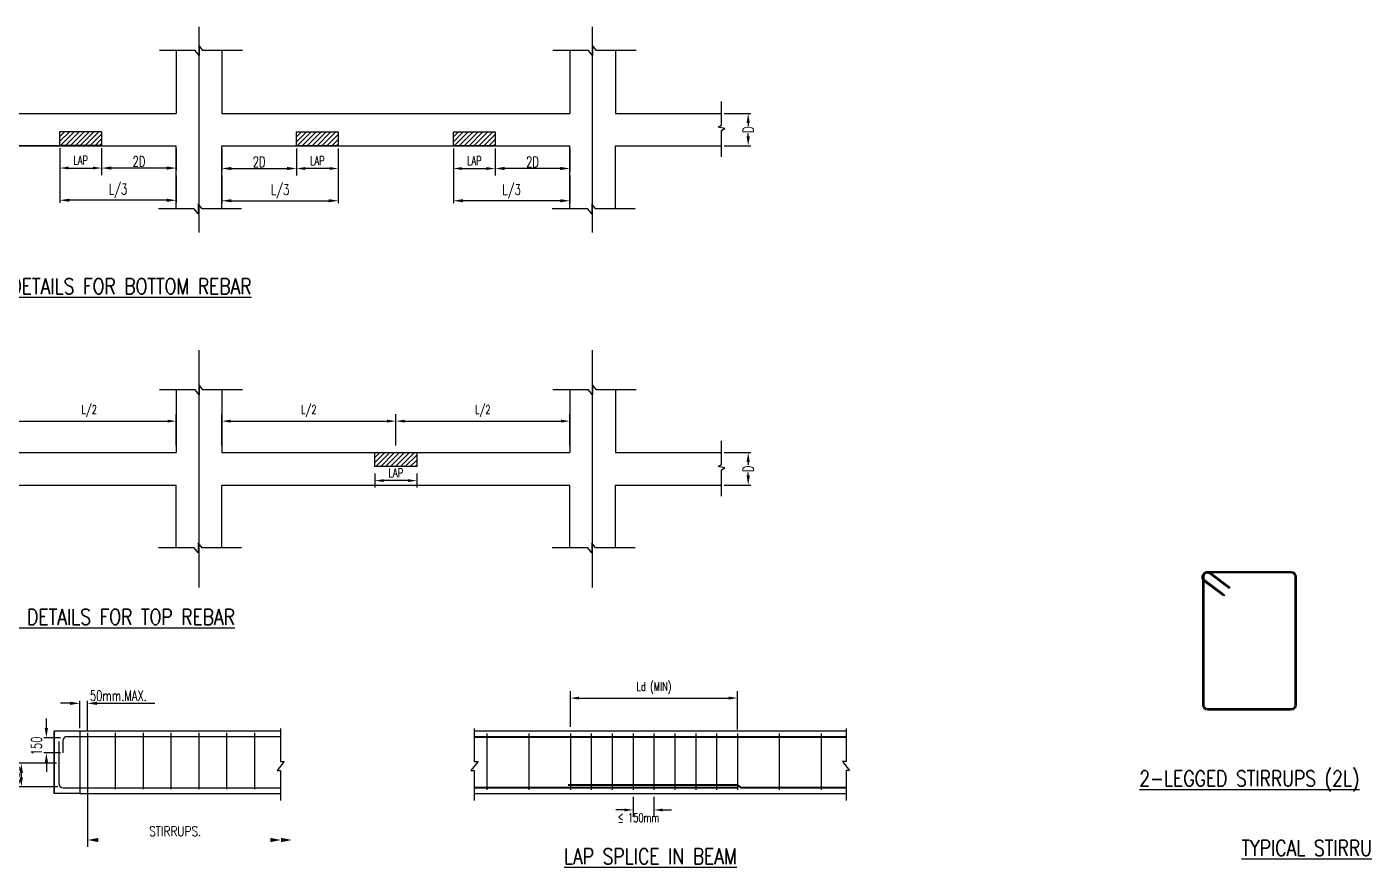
# Model space of a CAD drawing. Extents: x 489124 to 794428, y -356295 to -29813.
# Drawn here: x 535338 to 573768, y -322060 to -297903 of the extents above; entities that cross this region are included whole.
import ezdxf
from ezdxf.enums import TextEntityAlignment as Align

# ---------------------------------------------------------------- set-up
doc = ezdxf.new("R2010")
doc.units = 0
doc.header["$LTSCALE"] = 500
doc.header["$MEASUREMENT"] = 0
doc.linetypes.add('CENTER2', pattern=[1.125, 0.75, -0.125, 0.125, -0.125])
doc.layers.get('DEFPOINTS').update_dxf_attribs({"color": 4})
for name, color, linetype in [('BEAM', 4, 'Continuous'), ('BRAKE LINE', 8, 'Continuous'), ('col & circal', 8, 'CENTER2'), ('CUTOUT2', 9, 'Continuous'), ('DIM', 5, 'Continuous'), ('LINK', 2, 'Continuous'), ('MISC', 5, 'Continuous'), ('REINFORCEMENT', 6, 'Continuous'), ('S-DIM-1', 5, 'Continuous'), ('STEEL', 6, 'Continuous'), ('STIRRUPS', 2, 'Continuous'), ('TXT', 4, 'Continuous')]:
    doc.layers.add(name, color=color, linetype=linetype)
doc.layers.add('HEADING-TXT', color=1, linetype='Continuous', lineweight=25)
doc.styles.add('ROMANS', font='r.shx', dxfattribs={"width": 0.7, "bigfont": 'bigfont.shx'})
doc.styles.add('ROMENT', font='r.shx', dxfattribs={"bigfont": 'bigfont.shx'})
doc.dimstyles.new('Copy of INT2TIMES', dxfattribs={"dimtxt": 300, "dimasz": 275, "dimexe": 75, "dimexo": 75, "dimgap": 40, "dimtad": 1, "dimdec": 0, "dimlfac": 0.5, "dimrnd": 5, "dimzin": 0, "dimdsep": 46, "dimtxsty": 'ROMANS', "dimcen": -1, "dimclrd": 5, "dimclre": 5, "dimclrt": 4, "dimadec": 0, "dimazin": 0, "dimtfac": 1, "dimtdec": 0, "dimtix": 1, "dimtofl": 0, "dimtmove": 2, "dimatfit": 3, "dimfxl": 0, "dimtolj": 1, "dimtzin": 0, "dimarcsym": 0})
doc.dimstyles.new('dim100', dxfattribs={"dimtxt": 250, "dimasz": 250, "dimexe": 200, "dimexo": 200, "dimgap": 100, "dimtad": 1, "dimdec": 0, "dimzin": 0, "dimdsep": 46, "dimtxsty": 'ROMANS', "dimcen": 0, "dimclrd": 5, "dimclre": 5, "dimclrt": 4, "dimadec": 0, "dimazin": 0, "dimtfac": 1, "dimtdec": 0, "dimtix": 1, "dimtofl": 0, "dimtmove": 2, "dimatfit": 3, "dimfxl": 0, "dimtolj": 1, "dimtzin": 0, "dimlwd": -1, "dimlwe": -1, "dimarcsym": 0})

# ---------------------------------------------------------------- blocks, each defined once
blk = doc.blocks.new('*D966')
at = {"layer": 'DEFPOINTS', "color": 0, "ltscale": 2}
for p in [(537081, -317348), (536859, -318141), (537081, -318194)]:
    blk.add_point(p, dxfattribs=at)
at = {"layer": 'DIM', "color": 5, "lineweight": -2, "ltscale": 2}
for p, q in [((536584, -317348), (536309, -317348)), ((536859, -318066), (536859, -317273)), ((537081, -318119), (537081, -317273)), ((537356, -317348), (537631, -317348))]:
    blk.add_line(p, q, dxfattribs=at)
at = {"layer": 'DIM', "color": 5, "ltscale": 2}
for points in [[(536584, -317303), (536584, -317394), (536859, -317348)], [(537356, -317303), (537356, -317394), (537081, -317348)]]:
    blk.add_solid(points, dxfattribs=at)
at = {"layer": 'DIM', "color": 4, "ltscale": 2, "insert": (537970, -317130), "char_height": 300, "attachment_point": 5, "style": 'ROMANS'}
blk.add_mtext('\\A1;50mm.MAX.', dxfattribs=at)
blk = doc.blocks.new('*D967')
at = {"layer": 'DEFPOINTS', "color": 0, "ltscale": 2}
for p in [(535902, -318336), (536379, -318336), (536379, -318768)]:
    blk.add_point(p, dxfattribs=at)
at = {"layer": 'DIM', "color": 5, "lineweight": -2, "ltscale": 2}
for p, q in [((535902, -318061), (535902, -317786)), ((536304, -318336), (535827, -318336)), ((536304, -318768), (535827, -318768)), ((535902, -319043), (535902, -319318))]:
    blk.add_line(p, q, dxfattribs=at)
at = {"layer": 'DIM', "color": 5, "ltscale": 2}
for points in [[(535856, -318061), (535948, -318061), (535902, -318336)], [(535856, -319043), (535948, -319043), (535902, -318768)]]:
    blk.add_solid(points, dxfattribs=at)
at = {"layer": 'DIM', "color": 4, "ltscale": 2, "insert": (535620, -318575), "char_height": 300, "attachment_point": 5, "rotation": 90, "style": 'ROMANS'}
blk.add_mtext('\\A1;{150}', dxfattribs=at)
blk = doc.blocks.new('*D968')
at = {"layer": 'DEFPOINTS', "color": 0, "ltscale": 2}
for p in [(535183, -319071), (536265, -319071), (536304, -319749)]:
    blk.add_point(p, dxfattribs=at)
at = {"layer": 'DIM', "color": 5, "lineweight": -2, "ltscale": 2}
for p, q in [((536190, -319071), (535108, -319071)), ((535183, -319474), (535183, -319346)), ((536229, -319749), (535108, -319749))]:
    blk.add_line(p, q, dxfattribs=at)
at = {"layer": 'DIM', "color": 5, "ltscale": 2}
for points in [[(535137, -319346), (535228, -319346), (535183, -319071)], [(535137, -319474), (535228, -319474), (535183, -319749)]]:
    blk.add_solid(points, dxfattribs=at)
at = {"layer": 'DIM', "color": 4, "ltscale": 2, "insert": (534993, -319410), "char_height": 300, "attachment_point": 5, "rotation": 90, "style": 'ROMANS'}
blk.add_mtext('\\A1;{500}', dxfattribs=at)
blk = doc.blocks.new('*D979')
at = {"layer": 'DEFPOINTS', "color": 0}
for p in [(555760, -317198), (550960, -318220), (555760, -318301)]:
    blk.add_point(p, dxfattribs=at)
at = {"layer": 'S-DIM-1', "color": 5}
for p, q in [((550960, -318020), (550960, -316998)), ((555760, -318101), (555760, -316998)), ((551210, -317198), (555510, -317198))]:
    blk.add_line(p, q, dxfattribs=at)
for points in [[(551210, -317156), (551210, -317240), (550960, -317198)], [(555510, -317156), (555510, -317240), (555760, -317198)]]:
    blk.add_solid(points, dxfattribs=at)
at = {"layer": 'S-DIM-1', "color": 4, "insert": (553360, -316907), "char_height": 250, "attachment_point": 5, "style": 'ROMANS'}
blk.add_mtext('\\A1;Ld (MIN)', dxfattribs=at)
blk = doc.blocks.new('*D980')
at = {"layer": 'DEFPOINTS', "color": 0}
for p in [(552760, -319836), (553360, -319836), (553360, -320412)]:
    blk.add_point(p, dxfattribs=at)
at = {"layer": 'S-DIM-1', "color": 5}
for p, q in [((552760, -320036), (552760, -320612)), ((553360, -320036), (553360, -320612)), ((552510, -320412), (552260, -320412)), ((553610, -320412), (553860, -320412))]:
    blk.add_line(p, q, dxfattribs=at)
for points in [[(552510, -320371), (552510, -320454), (552760, -320412)], [(553610, -320371), (553610, -320454), (553360, -320412)]]:
    blk.add_solid(points, dxfattribs=at)
at = {"layer": 'S-DIM-1', "color": 4, "insert": (552853, -320635), "char_height": 250, "attachment_point": 5, "style": 'ROMANS'}
blk.add_mtext('\\A1; {\\H1.0833x;≤\\H0.9231x; 150mm}', dxfattribs=at)
blk = doc.blocks.new('*D1081')
at = {"layer": 'DEFPOINTS', "color": 0, "ltscale": 2}
for p in [(555303, -300394), (556067, -300394), (555303, -301327)]:
    blk.add_point(p, dxfattribs=at)
at = {"layer": 'DIM', "color": 5, "lineweight": -2, "ltscale": 2}
for p, q in [((555378, -300394), (556142, -300394)), ((556067, -300669), (556067, -300751)), ((556067, -301052), (556067, -300971)), ((555378, -301327), (556142, -301327))]:
    blk.add_line(p, q, dxfattribs=at)
at = {"layer": 'DIM', "color": 5, "ltscale": 2}
for points in [[(556021, -300669), (556113, -300669), (556067, -300394)], [(556021, -301052), (556113, -301052), (556067, -301327)]]:
    blk.add_solid(points, dxfattribs=at)
at = {"layer": 'DIM', "color": 4, "ltscale": 2, "insert": (556067, -300861), "char_height": 300, "attachment_point": 5, "rotation": 90, "style": 'ROMANS'}
blk.add_mtext('\\A1;{D}', dxfattribs=at)
blk = doc.blocks.new('*D1082')
at = {"layer": 'DEFPOINTS', "color": 0, "ltscale": 2}
for p in [(548797, -301327), (550943, -301327), (548797, -301977)]:
    blk.add_point(p, dxfattribs=at)
at = {"layer": 'DIM', "color": 5, "lineweight": -2, "ltscale": 2}
for p, q in [((548797, -301402), (548797, -302052)), ((550943, -301402), (550943, -302052)), ((550668, -301977), (549072, -301977))]:
    blk.add_line(p, q, dxfattribs=at)
at = {"layer": 'DIM', "color": 5, "ltscale": 2}
for points in [[(549072, -301931), (549072, -302023), (548797, -301977)], [(550668, -301931), (550668, -302023), (550943, -301977)]]:
    blk.add_solid(points, dxfattribs=at)
at = {"layer": 'DIM', "color": 4, "ltscale": 2, "insert": (549870, -301787), "char_height": 300, "attachment_point": 5, "style": 'ROMANS'}
blk.add_mtext('\\A1;{2D}', dxfattribs=at)
blk = doc.blocks.new('*D1083')
at = {"layer": 'DEFPOINTS', "color": 0}
for p in [(547597, -301327), (548797, -301327), (548797, -301977)]:
    blk.add_point(p, dxfattribs=at)
at = {"layer": 'S-DIM-1', "color": 5}
for p, q in [((547597, -301527), (547597, -302177)), ((548797, -301527), (548797, -302177)), ((547847, -301977), (548547, -301977))]:
    blk.add_line(p, q, dxfattribs=at)
for points in [[(547847, -301936), (547847, -302019), (547597, -301977)], [(548547, -301936), (548547, -302019), (548797, -301977)]]:
    blk.add_solid(points, dxfattribs=at)
at = {"layer": 'S-DIM-1', "color": 4, "insert": (548197, -301752), "char_height": 250, "attachment_point": 5, "style": 'ROMANS'}
blk.add_mtext('\\A1;LAP', dxfattribs=at)
blk = doc.blocks.new('*D1084')
at = {"layer": 'DEFPOINTS', "color": 0, "ltscale": 2}
for p in [(547597, -301327), (550943, -302102), (547597, -302903)]:
    blk.add_point(p, dxfattribs=at)
at = {"layer": 'DIM', "color": 5, "lineweight": -2, "ltscale": 2}
for p, q in [((547597, -301402), (547597, -302978)), ((550943, -302177), (550943, -302978)), ((550668, -302903), (547872, -302903))]:
    blk.add_line(p, q, dxfattribs=at)
at = {"layer": 'DIM', "color": 5, "ltscale": 2}
for points in [[(547872, -302858), (547872, -302949), (547597, -302903)], [(550668, -302858), (550668, -302949), (550943, -302903)]]:
    blk.add_solid(points, dxfattribs=at)
at = {"layer": 'DIM', "color": 4, "ltscale": 2, "insert": (549270, -302635), "char_height": 300, "attachment_point": 5, "style": 'ROMANS'}
blk.add_mtext('\\A1;L/3', dxfattribs=at)
blk = doc.blocks.new('*D1085')
at = {"layer": 'DEFPOINTS', "color": 0, "ltscale": 2}
for p in [(537489, -301314), (539634, -301324), (537489, -301964)]:
    blk.add_point(p, dxfattribs=at)
at = {"layer": 'DIM', "color": 5, "lineweight": -2, "ltscale": 2}
for p, q in [((537489, -301389), (537489, -302039)), ((539634, -301399), (539634, -302039)), ((539359, -301964), (537764, -301964))]:
    blk.add_line(p, q, dxfattribs=at)
at = {"layer": 'DIM', "color": 5, "ltscale": 2}
for points in [[(537764, -301918), (537764, -302010), (537489, -301964)], [(539359, -301918), (539359, -302010), (539634, -301964)]]:
    blk.add_solid(points, dxfattribs=at)
at = {"layer": 'DIM', "color": 4, "ltscale": 2, "insert": (538561, -301774), "char_height": 300, "attachment_point": 5, "style": 'ROMANS'}
blk.add_mtext('\\A1;{2D}', dxfattribs=at)
blk = doc.blocks.new('*D1086')
at = {"layer": 'DEFPOINTS', "color": 0}
for p in [(536289, -301314), (537489, -301314), (537489, -301964)]:
    blk.add_point(p, dxfattribs=at)
at = {"layer": 'S-DIM-1', "color": 5}
for p, q in [((536289, -301514), (536289, -302164)), ((537489, -301514), (537489, -302164)), ((536539, -301964), (537239, -301964))]:
    blk.add_line(p, q, dxfattribs=at)
for points in [[(536539, -301922), (536539, -302005), (536289, -301964)], [(537239, -301922), (537239, -302005), (537489, -301964)]]:
    blk.add_solid(points, dxfattribs=at)
at = {"layer": 'S-DIM-1', "color": 4, "insert": (536889, -301739), "char_height": 250, "attachment_point": 5, "style": 'ROMANS'}
blk.add_mtext('\\A1;LAP', dxfattribs=at)
blk = doc.blocks.new('*D1087')
at = {"layer": 'DEFPOINTS', "color": 0, "ltscale": 2}
for p in [(536289, -301314), (539634, -302100), (536289, -302890)]:
    blk.add_point(p, dxfattribs=at)
at = {"layer": 'DIM', "color": 5, "lineweight": -2, "ltscale": 2}
for p, q in [((536289, -301389), (536289, -302965)), ((539634, -302175), (539634, -302965)), ((539359, -302890), (536564, -302890))]:
    blk.add_line(p, q, dxfattribs=at)
at = {"layer": 'DIM', "color": 5, "ltscale": 2}
for points in [[(536564, -302844), (536564, -302936), (536289, -302890)], [(539359, -302844), (539359, -302936), (539634, -302890)]]:
    blk.add_solid(points, dxfattribs=at)
at = {"layer": 'DIM', "color": 4, "ltscale": 2, "insert": (537961, -302621), "char_height": 300, "attachment_point": 5, "style": 'ROMANS'}
blk.add_mtext('\\A1;L/3', dxfattribs=at)
blk = doc.blocks.new('*D1097')
at = {"layer": 'DEFPOINTS', "color": 0, "ltscale": 2}
for p in [(540943, -301327), (543089, -301327), (543089, -301977)]:
    blk.add_point(p, dxfattribs=at)
at = {"layer": 'DIM', "color": 5, "lineweight": -2, "ltscale": 2}
for p, q in [((540943, -301402), (540943, -302052)), ((543089, -301402), (543089, -302052)), ((541218, -301977), (542814, -301977))]:
    blk.add_line(p, q, dxfattribs=at)
at = {"layer": 'DIM', "color": 5, "ltscale": 2}
for points in [[(541218, -301931), (541218, -302023), (540943, -301977)], [(542814, -301931), (542814, -302023), (543089, -301977)]]:
    blk.add_solid(points, dxfattribs=at)
at = {"layer": 'DIM', "color": 4, "ltscale": 2, "insert": (542016, -301787), "char_height": 300, "attachment_point": 5, "style": 'ROMANS'}
blk.add_mtext('\\A1;{2D}', dxfattribs=at)
blk = doc.blocks.new('*D1098')
at = {"layer": 'DEFPOINTS', "color": 0}
for p in [(543089, -301327), (544289, -301327), (543089, -301977)]:
    blk.add_point(p, dxfattribs=at)
at = {"layer": 'S-DIM-1', "color": 5}
for p, q in [((543089, -301527), (543089, -302177)), ((544289, -301527), (544289, -302177)), ((544039, -301977), (543339, -301977))]:
    blk.add_line(p, q, dxfattribs=at)
for points in [[(543339, -301936), (543339, -302019), (543089, -301977)], [(544039, -301936), (544039, -302019), (544289, -301977)]]:
    blk.add_solid(points, dxfattribs=at)
at = {"layer": 'S-DIM-1', "color": 4, "insert": (543689, -301752), "char_height": 250, "attachment_point": 5, "style": 'ROMANS'}
blk.add_mtext('\\A1;LAP', dxfattribs=at)
blk = doc.blocks.new('*D1099')
at = {"layer": 'DEFPOINTS', "color": 0, "ltscale": 2}
for p in [(544289, -301327), (540943, -302102), (544289, -302903)]:
    blk.add_point(p, dxfattribs=at)
at = {"layer": 'DIM', "color": 5, "lineweight": -2, "ltscale": 2}
for p, q in [((544289, -301402), (544289, -302978)), ((540943, -302177), (540943, -302978)), ((541218, -302903), (544014, -302903))]:
    blk.add_line(p, q, dxfattribs=at)
at = {"layer": 'DIM', "color": 5, "ltscale": 2}
for points in [[(541218, -302858), (541218, -302949), (540943, -302903)], [(544014, -302858), (544014, -302949), (544289, -302903)]]:
    blk.add_solid(points, dxfattribs=at)
at = {"layer": 'DIM', "color": 4, "ltscale": 2, "insert": (542616, -302635), "char_height": 300, "attachment_point": 5, "style": 'ROMANS'}
blk.add_mtext('\\A1;L/3', dxfattribs=at)
blk = doc.blocks.new('*D1101')
at = {"layer": 'DEFPOINTS', "color": 0, "ltscale": 2}
for p in [(555303, -310142), (556067, -310142), (555303, -311075)]:
    blk.add_point(p, dxfattribs=at)
at = {"layer": 'DIM', "color": 5, "lineweight": -2, "ltscale": 2}
for p, q in [((555378, -310142), (556142, -310142)), ((556067, -310417), (556067, -310498)), ((556067, -310800), (556067, -310718)), ((555378, -311075), (556142, -311075))]:
    blk.add_line(p, q, dxfattribs=at)
at = {"layer": 'DIM', "color": 5, "ltscale": 2}
for points in [[(556021, -310417), (556113, -310417), (556067, -310142)], [(556021, -310800), (556113, -310800), (556067, -311075)]]:
    blk.add_solid(points, dxfattribs=at)
at = {"layer": 'DIM', "color": 4, "ltscale": 2, "insert": (556067, -310608), "char_height": 300, "attachment_point": 5, "rotation": 90, "style": 'ROMANS'}
blk.add_mtext('\\A1;{D}', dxfattribs=at)
blk = doc.blocks.new('*D1106')
at = {"layer": 'DEFPOINTS', "color": 0}
for p in [(539634, -309238), (534634, -310142), (539634, -310142)]:
    blk.add_point(p, dxfattribs=at)
at = {"layer": 'S-DIM-1', "color": 5}
for p, q in [((534634, -309942), (534634, -309038)), ((534884, -309238), (539384, -309238)), ((539634, -309942), (539634, -309038))]:
    blk.add_line(p, q, dxfattribs=at)
for points in [[(534884, -309197), (534884, -309280), (534634, -309238)], [(539384, -309197), (539384, -309280), (539634, -309238)]]:
    blk.add_solid(points, dxfattribs=at)
at = {"layer": 'S-DIM-1', "color": 4, "insert": (537134, -308948), "char_height": 250, "attachment_point": 5, "style": 'ROMANS'}
blk.add_mtext('\\A1;L/2', dxfattribs=at)
blk = doc.blocks.new('*D1107')
at = {"layer": 'DEFPOINTS', "color": 0}
for p in [(545943, -309238), (540943, -310142), (545943, -310142)]:
    blk.add_point(p, dxfattribs=at)
at = {"layer": 'S-DIM-1', "color": 5}
for p, q in [((540943, -309942), (540943, -309038)), ((541193, -309238), (545693, -309238)), ((545943, -309942), (545943, -309038))]:
    blk.add_line(p, q, dxfattribs=at)
for points in [[(541193, -309197), (541193, -309280), (540943, -309238)], [(545693, -309197), (545693, -309280), (545943, -309238)]]:
    blk.add_solid(points, dxfattribs=at)
at = {"layer": 'S-DIM-1', "color": 4, "insert": (543443, -308948), "char_height": 250, "attachment_point": 5, "style": 'ROMANS'}
blk.add_mtext('\\A1;L/2', dxfattribs=at)
blk = doc.blocks.new('*D1108')
at = {"layer": 'DEFPOINTS', "color": 0}
for p in [(550943, -309238), (545943, -310142), (550943, -310142)]:
    blk.add_point(p, dxfattribs=at)
at = {"layer": 'S-DIM-1', "color": 5}
for p, q in [((545943, -309942), (545943, -309038)), ((546193, -309238), (550693, -309238)), ((550943, -309942), (550943, -309038))]:
    blk.add_line(p, q, dxfattribs=at)
for points in [[(546193, -309197), (546193, -309280), (545943, -309238)], [(550693, -309197), (550693, -309280), (550943, -309238)]]:
    blk.add_solid(points, dxfattribs=at)
at = {"layer": 'S-DIM-1', "color": 4, "insert": (548443, -308948), "char_height": 250, "attachment_point": 5, "style": 'ROMANS'}
blk.add_mtext('\\A1;L/2', dxfattribs=at)
blk = doc.blocks.new('*D1115')
at = {"layer": 'DEFPOINTS', "color": 0}
for p in [(545343, -310543), (546543, -310543), (545343, -310948)]:
    blk.add_point(p, dxfattribs=at)
at = {"layer": 'S-DIM-1', "color": 5}
for p, q in [((545343, -310743), (545343, -311148)), ((546543, -310743), (546543, -311148)), ((546293, -310948), (545593, -310948))]:
    blk.add_line(p, q, dxfattribs=at)
for points in [[(545593, -310906), (545593, -310989), (545343, -310948)], [(546293, -310906), (546293, -310989), (546543, -310948)]]:
    blk.add_solid(points, dxfattribs=at)
at = {"layer": 'S-DIM-1', "color": 4, "insert": (545943, -310723), "char_height": 250, "attachment_point": 5, "style": 'ROMANS'}
blk.add_mtext('\\A1;LAP', dxfattribs=at)

msp = doc.modelspace()

# ---------------------------------------------------------------- hatches: boundary and pattern name
at = {"layer": 'BEAM'}
h = msp.add_hatch(dxfattribs=at)
h.set_pattern_fill('ANSI31', color=253, scale=800, style=0)
h.set_pattern_definition([(45, (-5115467.9, 1966219.18), (-70.7106781, 70.7106781), [])])
h.paths.add_polyline_path([(536288.641, -300912.69), (536288.641, -301313.8), (537488.641, -301313.8), (537488.641, -300912.69)])
h = msp.add_hatch(dxfattribs=at)
h.set_pattern_fill('ANSI31', color=253, scale=800, style=0)
h.set_pattern_definition([(45, (-5108667.9, 1966205.63), (-70.7106781, 70.7106781), [])])
h.paths.add_polyline_path([(543088.641, -301327.354), (544288.641, -301327.354), (544288.641, -300926.243), (543088.641, -300926.243)])
h = msp.add_hatch(dxfattribs=at)
h.set_pattern_fill('ANSI31', color=253, scale=800, style=0)
h.set_pattern_definition([(45, (-5104159.13, 1966205.63), (-70.7106781, 70.7106781), [])])
h.paths.add_polyline_path([(547597.404, -301327.354), (548797.404, -301327.354), (548797.404, -300926.243), (547597.404, -300926.243)])
h = msp.add_hatch(dxfattribs=at)
h.set_pattern_fill('ANSI31', color=253, scale=800, style=0)
h.set_pattern_definition([(45, (-5106413.52, 1956990.22), (-70.7106781, 70.7106781), [])])
h.paths.add_polyline_path([(545343.023, -310141.651), (545343.023, -310542.762), (546543.023, -310542.762), (546543.023, -310141.651)])

# ---------------------------------------------------------------- linework, layer by layer
for p, q in [((539634.259, -298587.161), (539634.259, -300393.718)), ((540943.023, -298587.161), (540943.023, -300393.718)), ((550943.023, -298587.161), (550943.023, -300393.718)), ((552251.786, -298587.161), (552251.786, -300393.718)), ((529634.259, -300393.718), (539634.259, -300393.718)), ((529634.259, -300393.718), (539634.259, -300393.718)), ((540943.023, -300393.718), (550943.023, -300393.718)), ((552251.786, -300393.718), (555303.013, -300393.718)), ((529634.259, -301327.354), (536562.149, -301313.8)), ((529634.259, -301327.354), (539634.259, -301327.354)), ((539634.259, -303133.91), (539634.259, -301327.354)), ((540943.023, -303133.91), (540943.023, -301327.354)), ((540943.023, -301327.354), (550943.023, -301327.354)), ((550943.023, -303133.91), (550943.023, -301327.354)), ((552251.786, -301327.354), (555303.013, -301327.354)), ((552251.786, -303133.91), (552251.786, -301327.354)), ((539634.259, -308335.095), (539634.259, -310141.651)), ((540943.023, -308335.095), (540943.023, -310141.651)), ((550943.023, -308335.095), (550943.023, -310141.651)), ((552251.786, -308335.095), (552251.786, -310141.651)), ((529634.259, -310141.651), (539634.259, -310141.651)), ((529634.259, -310141.651), (539634.259, -310141.651)), ((540943.023, -310141.651), (550943.023, -310141.651)), ((552251.786, -310141.651), (555303.013, -310141.651)), ((529634.259, -311075.287), (539634.259, -311075.287)), ((539634.259, -312881.844), (539634.259, -311075.287)), ((540943.023, -312881.844), (540943.023, -311075.287)), ((540943.023, -311075.287), (550943.023, -311075.287)), ((550943.023, -312881.844), (550943.023, -311075.287)), ((552251.786, -311075.287), (555303.013, -311075.287)), ((552251.786, -312881.844), (552251.786, -311075.287)), ((536129.086, -318140.844), (536129.086, -319940.844)), ((536859.086, -318140.844), (542628.332, -318140.844)), ((548198.112, -318140.844), (558879.16, -318140.844)), ((536859.086, -319940.844), (542628.332, -319940.844)), ((548198.112, -319940.844), (558879.16, -319940.844))]:
    msp.add_line(p, q, dxfattribs=at)
at = {"layer": 'BEAM', "elevation": 0}
for points in [[(536288.641, -300912.69), (537488.641, -300912.69), (537488.641, -301313.8), (536288.641, -301313.8)], [(543088.641, -300926.243), (544288.641, -300926.243), (544288.641, -301327.354), (543088.641, -301327.354)], [(547597.404, -300926.243), (548797.404, -300926.243), (548797.404, -301327.354), (547597.404, -301327.354)], [(545343.023, -310141.651), (546543.023, -310141.651), (546543.023, -310542.762), (545343.023, -310542.762)], [(536129.086, -318140.844), (536859.086, -318140.844), (536859.086, -319940.844), (536129.086, -319940.844)]]:
    msp.add_lwpolyline(points, close=True, dxfattribs=at)
at = {"layer": 'BRAKE LINE', "ltscale": 2, "elevation": 0}
msp.add_lwpolyline([(542628.332, -318069.179), (542628.332, -319015.519), (542734.691, -319015.519), (542530.154, -319277.606), (542628.332, -319277.606), (542628.332, -320139.67)], dxfattribs=at)
at = {"layer": 'col & circal', "linetype": 'CENTER2', "ltscale": 50}
for p, q in [((540288.641, -303816), (540288.641, -297902.864)), ((551597.404, -303816), (551597.404, -297902.864)), ((540288.641, -314021.141), (540288.641, -307195.798)), ((551597.404, -314021.141), (551597.404, -307195.798))]:
    msp.add_line(p, q, dxfattribs=at)
at = {"layer": 'CUTOUT2', "linetype": 'Continuous', "elevation": 0}
for points in [[(541535.66, -298587.822), (540401.126, -298587.798), (540288.641, -298442.2), (540288.641, -298732.123), (540173.306, -298587.798), (539148.718, -298587.831)], [(552844.423, -298587.822), (551709.889, -298587.798), (551597.404, -298442.2), (551597.404, -298732.123), (551482.069, -298587.798), (550457.482, -298587.831)], [(555303.008, -301643.483), (555303.024, -300887.127), (555400.09, -300831.08), (555206.808, -300793.194), (555303.024, -300735.247), (555303.002, -300052.188)], [(541508.907, -303133.918), (540374.373, -303133.894), (540261.888, -302988.295), (540261.888, -303278.218), (540146.553, -303133.894), (539121.965, -303133.927)], [(552817.67, -303133.918), (551683.136, -303133.894), (551570.651, -302988.295), (551570.651, -303278.218), (551455.316, -303133.894), (550430.729, -303133.927)], [(541535.66, -308335.756), (540401.126, -308335.732), (540288.641, -308190.133), (540288.641, -308480.056), (540173.306, -308335.732), (539148.718, -308335.765)], [(552844.423, -308335.756), (551709.889, -308335.732), (551597.404, -308190.133), (551597.404, -308480.056), (551482.069, -308335.732), (550457.482, -308335.765)], [(555303.008, -311391.416), (555303.024, -310635.06), (555400.09, -310579.013), (555206.808, -310541.127), (555303.024, -310483.18), (555303.002, -309800.122)], [(541508.907, -312881.851), (540374.373, -312881.827), (540261.888, -312736.228), (540261.888, -313026.152), (540146.553, -312881.827), (539121.965, -312881.86)], [(552817.67, -312881.851), (551683.136, -312881.827), (551570.651, -312736.228), (551570.651, -313026.152), (551455.316, -312881.827), (550430.729, -312881.86)]]:
    msp.add_lwpolyline(points, dxfattribs=at)
at = {"layer": 'DEFPOINTS', "color": 0, "linetype": 'ByBlock'}
msp.add_point((536859.086, -318140.844), dxfattribs=at)
at = {"layer": 'DIM', "ltscale": 2}
for p, q in [((537580.884, -317348.345), (539020.019, -317348.345)), ((537080.884, -319810.726), (537080.884, -321469.036))]:
    msp.add_line(p, q, dxfattribs=at)
at = {"layer": 'DIM', "ltscale": 2, "elevation": 0, "flags": 128}
for points in [[(542334.867, -321276.561, 122.425, 0, 0), (542640.727, -321276.561, 0, 0, 0), (542264.561, -321276.561, 0, 0, 0), (537094.002, -321276.561, 0, 122.425, 0), (537399.862, -321276.561, 0, 0, 0)], [(542647.867, -321276.561, 122.425, 0, 0), (542953.727, -321276.561, 0, 0, 0), (542577.561, -321276.561, 0, 0, 0), (537712.862, -321276.561, 0, 122.425, 0), (537712.862, -321276.561, 0, 0, 0)]]:
    msp.add_lwpolyline(points, format="xyseb", dxfattribs=at)
at = {"layer": 'LINK'}
for p, q in [((569750.545, -314231.251), (569729.454, -314259.182)), ((569909.047, -314010.58), (569887.956, -314038.511))]:
    msp.add_line(p, q, dxfattribs=at)
for points in [[(569144.094, -313625.343, 0.148969914), (569119.117, -313707.315), (569119.117, -316374.95), (569119.117, -317388.05, 0.414213562), (569266.117, -317535.05), (570468.734, -317535.05), (571671.35, -317535.05, 0.414213562), (571818.35, -317388.05), (571818.35, -316374.95), (571818.35, -313707.315, 0.399194115), (571667.775, -313567.105), (570465.158, -313567.105), (569262.541, -313567.105, 0.270159719), (569134.634, -313641.657)], [(569144.094, -313625.343, -0.414213562), (569359.327, -313595.492), (569909.047, -314010.58)], [(569721.313, -314262.222), (569171.383, -313846.984, -0.391379955), (569134.634, -313641.657, -0.391379955)], [(569742.403, -314234.29), (569192.486, -313819.062, -0.381213026), (569161.927, -313664.079, -0.381213026)], [(569174.102, -313643.462, 0.152834704), (569154.117, -313707.315), (569154.117, -316374.95), (569154.117, -317388.05, 0.414213562), (569266.117, -317500.05), (570468.734, -317500.05), (571671.35, -317500.05, 0.414213562), (571783.35, -317388.05), (571783.35, -316374.95), (571783.35, -313707.315, 0.394331778), (571667.775, -313602.105), (570465.158, -313602.105), (569262.541, -313602.105, 0.284887278), (569162.216, -313664.317)], [(569174.269, -313643.563, -0.40520968), (569338.223, -313623.414), (569887.956, -314038.511)]]:
    msp.add_lwpolyline(points, format="xyb", dxfattribs=at)
at = {"layer": 'MISC', "elevation": 0}
for points in [[(548198.112, -318069.179), (548198.112, -319015.519), (548304.471, -319015.519), (548099.934, -319277.606), (548198.112, -319277.606), (548198.112, -320139.67)], [(558879.16, -318069.179), (558879.16, -319015.519), (558772.801, -319015.519), (558977.338, -319277.606), (558879.16, -319277.606), (558879.16, -320139.67)]]:
    msp.add_lwpolyline(points, dxfattribs=at)
at = {"layer": 'REINFORCEMENT', "linetype": 'Continuous'}
for p, q in [((536265.086, -319660.844), (536265.086, -318441.759)), ((536379.086, -318420.844), (536379.086, -318768)), ((536499.086, -318300.844), (542628.332, -318300.844)), ((536385.086, -319780.844), (542628.332, -319780.844))]:
    msp.add_line(p, q, dxfattribs=at)
for centre, start, end in [((536499.086, -318420.844), 90, 180), ((536385.086, -319660.844), 180, 270)]:
    msp.add_arc(centre, 120, start, end, dxfattribs=at)
at = {"layer": 'STEEL'}
for p, q in [((548560.076, -318219.564), (548560.076, -319836.124)), ((549760.076, -318219.564), (549760.076, -319836.124)), ((550960.076, -318219.564), (550960.076, -319836.124)), ((551560.076, -318219.564), (551560.076, -319836.124)), ((552160.076, -318219.564), (552160.076, -319836.124)), ((552760.076, -318219.564), (552760.076, -319836.124)), ((553360.076, -318219.564), (553360.076, -319836.124)), ((553960.076, -318219.564), (553960.076, -319836.124)), ((554560.076, -318219.564), (554560.076, -319836.124)), ((555160.076, -318219.564), (555160.076, -319836.124)), ((555760.076, -318219.564), (555760.076, -319836.124)), ((556960.076, -318219.564), (556960.076, -319836.124)), ((558160.076, -318219.564), (558160.076, -319836.124)), ((555760.076, -319680.844), (555859.299, -319760.844)), ((555760.076, -319700.844), (555859.299, -319780.844)), ((555859.299, -319760.844), (558879.16, -319760.844))]:
    msp.add_line(p, q, dxfattribs=at)
at = {"layer": 'STEEL', "elevation": 0}
for points in [[(548198.112, -318300.844), (558879.16, -318300.844)], [(548198.112, -318320.844), (558879.16, -318320.844)], [(550896.716, -319680.844), (555760.076, -319680.844)], [(550896.716, -319700.844), (555760.076, -319700.844)], [(548198.112, -319760.844), (555760.076, -319760.844)], [(548198.112, -319780.844), (555760.076, -319780.844)], [(555859.299, -319780.844), (558879.16, -319780.844)]]:
    msp.add_lwpolyline(points, dxfattribs=at)
at = {"layer": 'STIRRUPS'}
for p, q in [((537080.884, -318194.065), (537080.884, -319810.726)), ((537880.884, -318194.065), (537880.884, -319810.726)), ((538680.884, -318194.065), (538680.884, -319810.726)), ((539480.884, -318194.065), (539480.884, -319810.726)), ((540280.884, -318194.065), (540280.884, -319810.726)), ((541080.884, -318194.065), (541080.884, -319810.726)), ((541880.884, -318194.065), (541880.884, -319810.726))]:
    msp.add_line(p, q, dxfattribs=at)

# ---------------------------------------------------------------- texts
at = {"layer": 'HEADING-TXT', "color": 6, "style": 'ROMANS', "width": 0.8}
for s, p in [('%%UTYPICAL LAPPING DETAILS FOR BOTTOM REBAR', (536182.904, -305359.643)), ('%%UTYPICAL LAPPING DETAILS FOR TOP REBAR', (536182.904, -314863.232)), ('%%U2-LEGGED STIRRUPS (2L)', (570468.734, -319507.435)), ('%%ULAP SPLICE IN BEAM', (553258.843, -321744.726)), ('%%UTYPICAL STIRRUPS PATTERN FOR BEAM', (574930.423, -321504.425))]:
    msp.add_text(s, height=450, dxfattribs=at).set_placement(p, align=Align.MIDDLE_CENTER)
at = {"layer": 'TXT', "style": 'ROMENT', "width": 0.8}
msp.add_text('STIRRUPS. ', height=275, dxfattribs=at).set_placement((539679.281, -321025.061), align=Align.MIDDLE)

# ---------------------------------------------------------------- dimensions: what is measured, and where the dimension line sits
at = {"layer": 'DIM', "ltscale": 2}
for base, p1, p2, text, picture, middle in [((556066.68, -300393.718), (555303.013, -301327.354), (555303.013, -300393.718), '{D}', '*D1081', (556066.68, -300860.536)), ((556066.68, -310141.651), (555303.013, -311075.287), (555303.013, -310141.651), '{D}', '*D1101', (556066.68, -310608.469)), ((535902.202, -318335.991), (536379.086, -318768), (536379.086, -318335.991), '{150}', '*D967', (535620.202, -318574.943))]:
    dim = msp.add_linear_dim(base=base, p1=p1, p2=p2, angle=90, text=text, dimstyle='Copy of INT2TIMES', dxfattribs=at)
    dim.commit()
    dim.dimension.update_dxf_attribs({"geometry": picture, "text_midpoint": middle, "dimtype": 160})
for base, p1, p2, angle, text, picture, middle in [((536288.641, -302889.896), (539634.259, -302099.756), (536288.641, -301313.8), 180, 'L/3', '*D1087', (537961.45, -302621.324)), ((537488.641, -301963.766), (539634.259, -301324.186), (537488.641, -301313.8), 180, '{2D}', '*D1085', (538561.45, -301773.766)), ((547597.404, -302903.449), (550943.023, -302101.973), (547597.404, -301327.354), 180, 'L/3', '*D1084', (549270.213, -302634.877)), ((548797.404, -301977.319), (550943.023, -301327.354), (548797.404, -301327.354), 180, '{2D}', '*D1082', (549870.213, -301787.319)), ((535182.664, -319070.759), (536304.114, -319749.407), (536265.086, -319070.759), 90, '{500}', '*D968', (534992.664, -319410.083))]:
    dim = msp.add_linear_dim(base=base, p1=p1, p2=p2, angle=angle, text=text, dimstyle='Copy of INT2TIMES', dxfattribs=at)
    dim.commit()
    dim.dimension.update_dxf_attribs({"geometry": picture, "text_midpoint": middle})
for base, p1, p2, text, picture, middle in [((543088.641, -301977.319), (540943.023, -301327.354), (543088.641, -301327.354), '{2D}', '*D1097', (542015.832, -301787.319)), ((544288.641, -302903.449), (540943.023, -302101.973), (544288.641, -301327.354), 'L/3', '*D1099', (542615.832, -302634.877))]:
    dim = msp.add_linear_dim(base=base, p1=p1, p2=p2, text=text, dimstyle='Copy of INT2TIMES', dxfattribs=at)
    dim.commit()
    dim.dimension.update_dxf_attribs({"geometry": picture, "text_midpoint": middle})
dim = msp.add_linear_dim(base=(537080.884, -317348.345), p1=(536859.086, -318140.844), p2=(537080.884, -318194.065), text='50mm.MAX.', dimstyle='Copy of INT2TIMES', dxfattribs=at)
dim.commit()
dim.dimension.update_dxf_attribs({"geometry": '*D966', "text_midpoint": (537970.019, -317130.345), "dimtype": 160})
at = {"layer": 'S-DIM-1'}
for base, p1, p2, text, picture, middle in [((537488.641, -301963.766), (536288.641, -301313.8), (537488.641, -301313.8), 'LAP', '*D1086', (536888.641, -301738.766)), ((548797.404, -301977.319), (547597.404, -301327.354), (548797.404, -301327.354), 'LAP', '*D1083', (548197.404, -301752.319)), ((539634.259, -309238.373), (534634.259, -310141.651), (539634.259, -310141.651), 'L/2', '*D1106', (537134.259, -308947.897)), ((545943.023, -309238.373), (540943.023, -310141.651), (545943.023, -310141.651), 'L/2', '*D1107', (543443.023, -308947.897)), ((550943.023, -309238.373), (545943.023, -310141.651), (550943.023, -310141.651), 'L/2', '*D1108', (548443.023, -308947.897)), ((555760.076, -317197.926), (550960.076, -318219.564), (555760.076, -318300.844), 'Ld (MIN)', '*D979', (553360.076, -316907.45))]:
    dim = msp.add_linear_dim(base=base, p1=p1, p2=p2, text=text, dimstyle='dim100', override={"dimarcsym": 1}, dxfattribs=at)
    dim.commit()
    dim.dimension.update_dxf_attribs({"geometry": picture, "text_midpoint": middle})
for base, p1, p2, picture, middle in [((543088.641, -301977.319), (544288.641, -301327.354), (543088.641, -301327.354), '*D1098', (543688.641, -301752.319)), ((545343.023, -310947.75), (546543.023, -310542.762), (545343.023, -310542.762), '*D1115', (545943.023, -310722.75))]:
    dim = msp.add_linear_dim(base=base, p1=p1, p2=p2, angle=180, text='LAP', dimstyle='dim100', override={"dimarcsym": 1}, dxfattribs=at)
    dim.commit()
    dim.dimension.update_dxf_attribs({"geometry": picture, "text_midpoint": middle})
dim = msp.add_linear_dim(base=(553360.076, -320412.233), p1=(552760.076, -319836.124), p2=(553360.076, -319836.124), text=' {\\H1.0833x;≤\\H0.9231x; 150mm}', dimstyle='dim100', override={"dimarcsym": 1}, dxfattribs=at)
dim.commit()
dim.dimension.update_dxf_attribs({"geometry": '*D980', "text_midpoint": (552853, -320634.71), "dimtype": 160})

doc.saveas('drawing.dxf')
